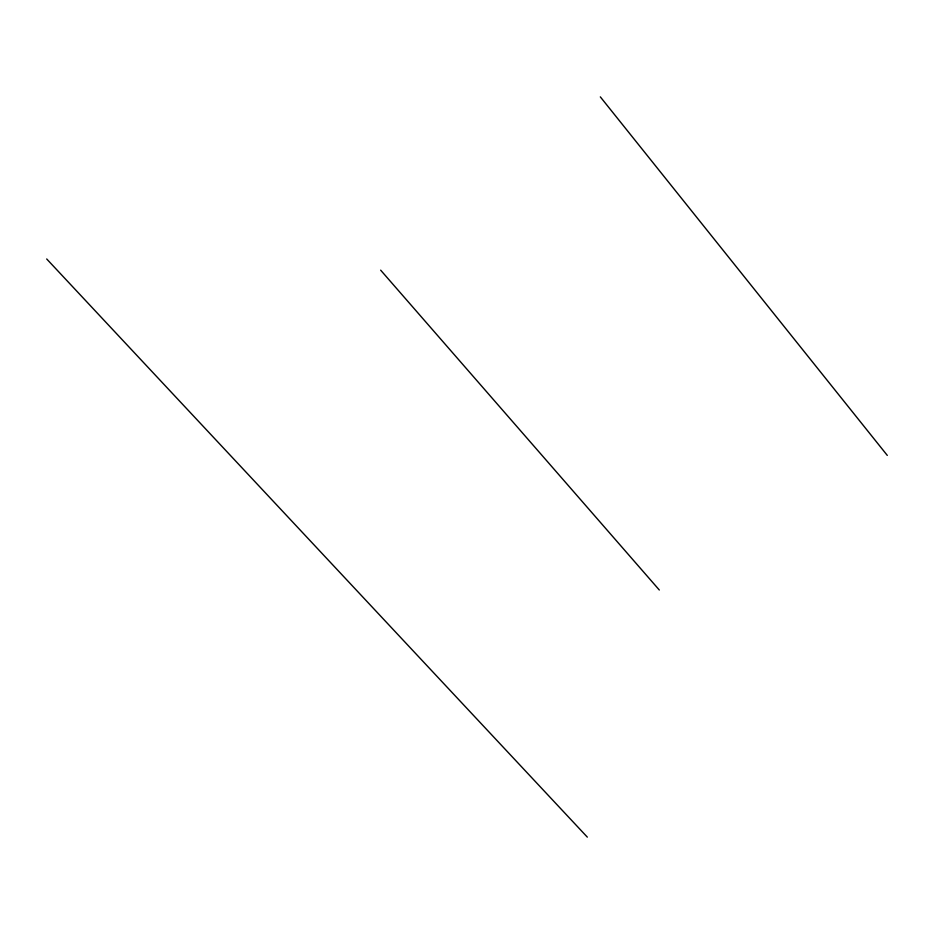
<?xml version="1.0" encoding="UTF-8"?>
<svg xmlns="http://www.w3.org/2000/svg" width="934" height="934" viewBox="0 0 934 934"><rect width="100%" height="100%" fill="white"/><g stroke="black" fill="none" stroke-linecap="round" stroke-linejoin="round"><path stroke-width="1.4" d="M46.7 258.975L587.323 837.121M380.652 270.159L659.311 590.008M600.329 96.879L887.3 455.407"/></g></svg>
